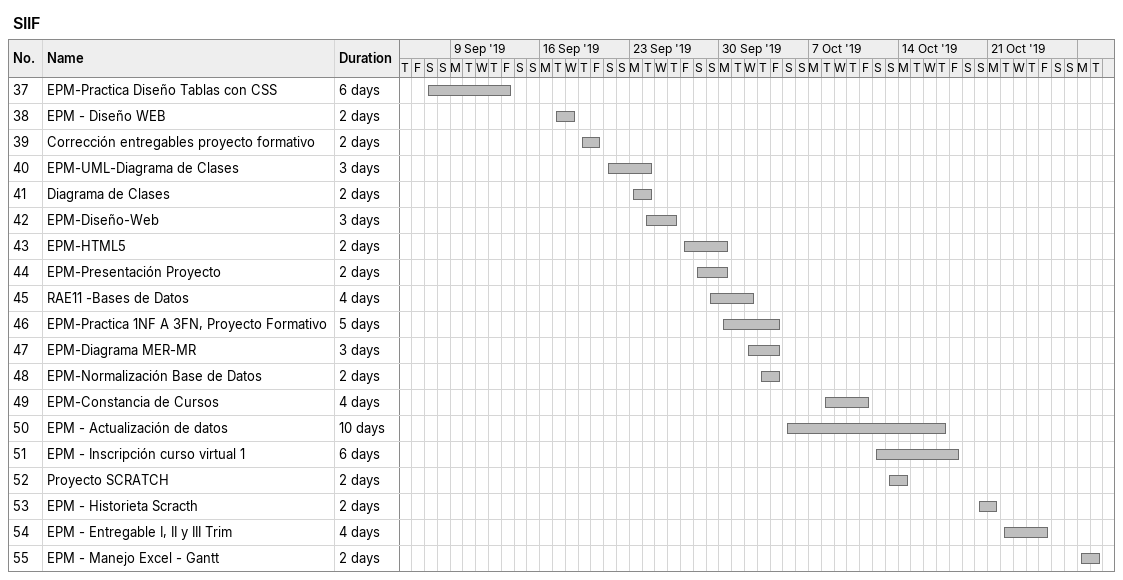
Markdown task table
SIIF

| ID | Task | Duration | Start | Finish |
|---|---|---|---|---|
| 37 | EPM-Practica Diseño Tablas con CSS | 6d | 2019-09-07 | 2019-09-13 |
| 38 | EPM - Diseño WEB | 2d | 2019-09-17 | 2019-09-18 |
| 39 | Corrección entregables proyecto formativo | 2d | 2019-09-19 | 2019-09-20 |
| 40 | EPM-UML-Diagrama de Clases | 3d | 2019-09-21 | 2019-09-24 |
| 41 | Diagrama de Clases | 2d | 2019-09-23 | 2019-09-24 |
| 42 | EPM-Diseño-Web | 3d | 2019-09-24 | 2019-09-26 |
| 43 | EPM-HTML5 | 2d | 2019-09-27 | 2019-09-30 |
| 44 | EPM-Presentación Proyecto | 2d | 2019-09-28 | 2019-09-30 |
| 45 | RAE11 -Bases de Datos | 4d | 2019-09-29 | 2019-10-02 |
| 46 | EPM-Practica 1NF A 3FN, Proyecto Formativo | 5d | 2019-09-30 | 2019-10-04 |
| 47 | EPM-Diagrama MER-MR | 3d | 2019-10-02 | 2019-10-04 |
| 48 | EPM-Normalización Base de Datos | 2d | 2019-10-03 | 2019-10-04 |
| 49 | EPM-Constancia de Cursos | 4d | 2019-10-08 | 2019-10-11 |
| 50 | EPM - Actualización de datos | 10d | 2019-10-05 | 2019-10-17 |
| 51 | EPM - Inscripción curso virtual 1 | 6d | 2019-10-12 | 2019-10-18 |
| 52 | Proyecto SCRATCH | 2d | 2019-10-13 | 2019-10-14 |
| 53 | EPM - Historieta Scracth | 2d | 2019-10-20 | 2019-10-21 |
| 54 | EPM - Entregable I, II y III Trim | 4d | 2019-10-22 | 2019-10-25 |
| 55 | EPM - Manejo Excel - Gantt | 2d | 2019-10-28 | 2019-10-29 |
